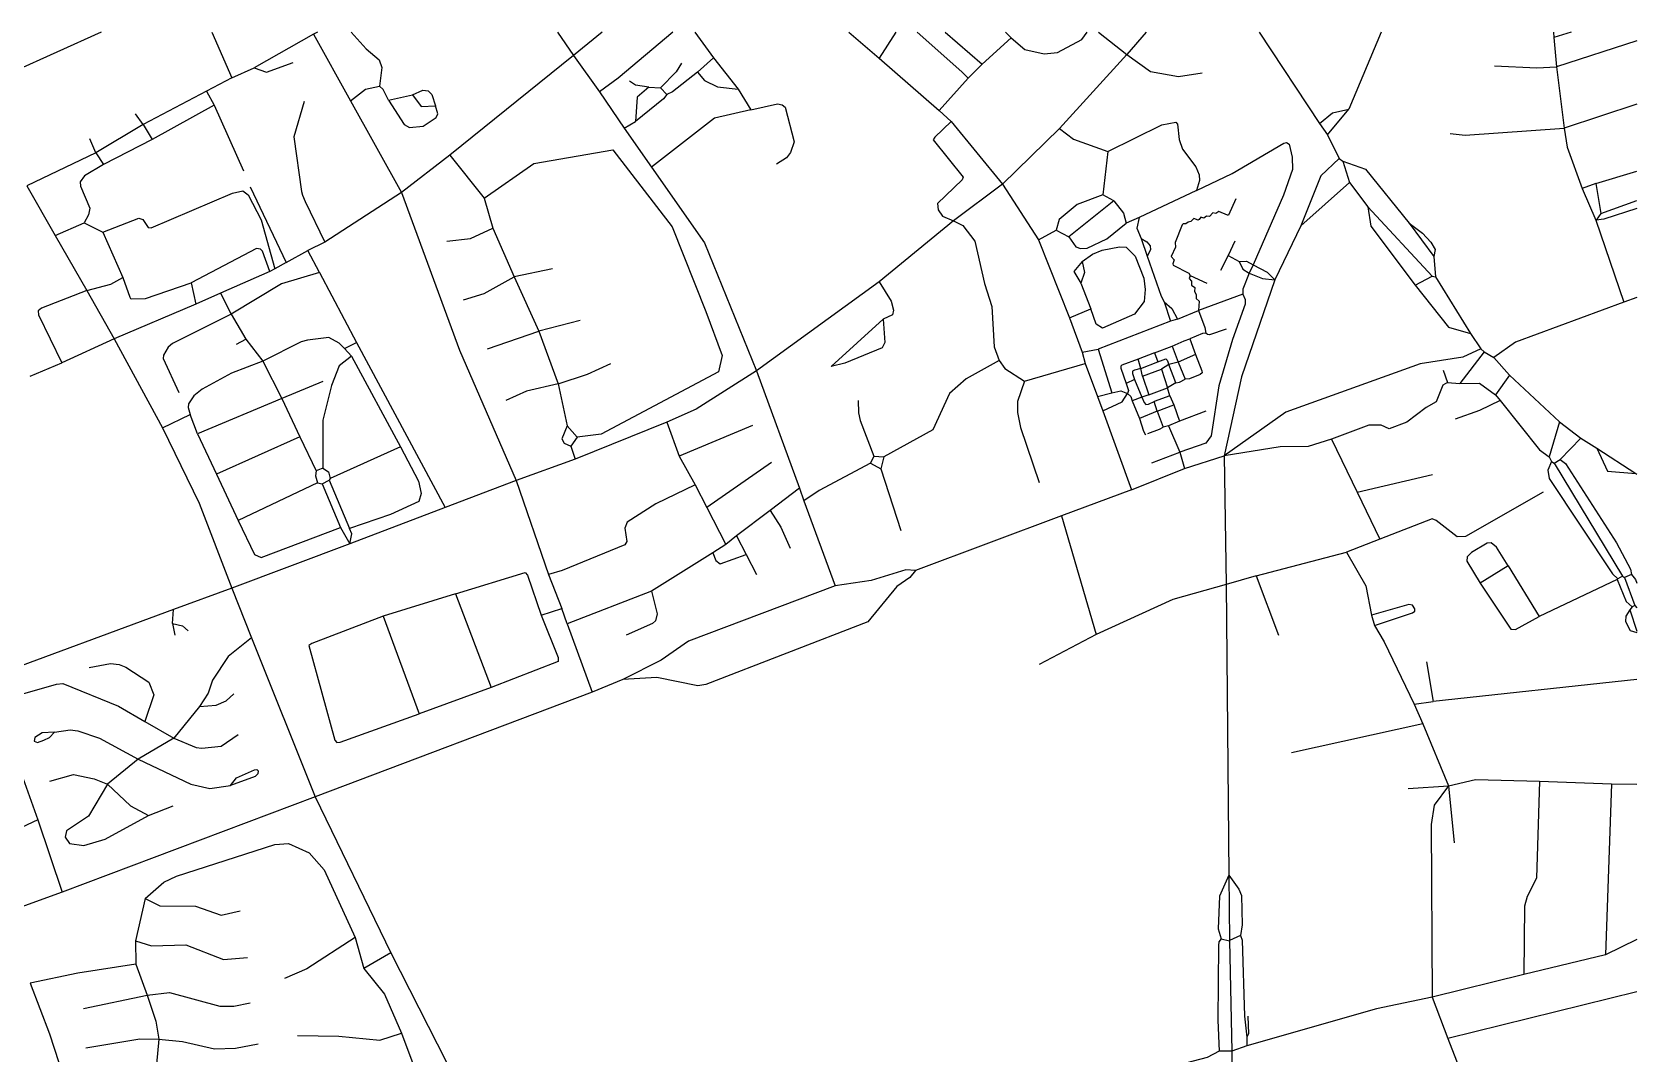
# Model space of a CAD drawing. Header units: inches. Extents: x 13529031 to 13536511, y 3660018 to 3664518.
# Drawn here: x 13533613 to 13536511, y 3662672 to 3664518 of the extents above; entities that cross this region are included whole.
import ezdxf

# ---------------------------------------------------------------- set-up
doc = ezdxf.new("R2010")
doc.units = ezdxf.units.IN
doc.header["$MEASUREMENT"] = 0

msp = doc.modelspace()

# ---------------------------------------------------------------- linework, layer by layer
for points in [[(13533737.7, 3664517.9), (13533496.8, 3664409.7)], [(13533937.5, 3664517.9), (13533973.3, 3664435.2)], [(13534121.1, 3664514), (13534013.5, 3664453.4)], [(13534127.9, 3664517.9), (13534121.1, 3664514)], [(13534121.1, 3664514), (13534187.6, 3664393.9)], [(13534189.1, 3664517.9), (13534215.9, 3664487.5), (13534239.7, 3664468.1), (13534244.4, 3664454.2), (13534240, 3664420.1)], [(13534561.7, 3664517.9), (13534590.3, 3664475.6)], [(13534642.4, 3664517.9), (13534590.3, 3664475.6)], [(13534770, 3664517.9), (13534671.3, 3664434.9), (13534637.3, 3664410)], [(13534809.6, 3664517.9), (13534842.9, 3664471.2)], [(13535087.4, 3664517.9), (13535142.3, 3664471)], [(13535172.5, 3664517.9), (13535142.3, 3664471)], [(13535210.7, 3664517.9), (13535291.5, 3664446.2), (13535303.1, 3664434.6)], [(13535261.8, 3664517.9), (13535328.2, 3664460.3)], [(13535380.9, 3664507.3), (13535328.2, 3664460.3)], [(13535370.5, 3664517.9), (13535380.9, 3664507.3)], [(13535380.9, 3664507.3), (13535405.2, 3664486.6), (13535440.2, 3664478.9), (13535464.2, 3664480.8), (13535508.5, 3664504.4), (13535518.1, 3664517.9)], [(13535538.4, 3664517.9), (13535589.5, 3664477.3)], [(13535624.5, 3664517.9), (13535589.5, 3664477.3)], [(13535828.8, 3664517.9), (13535937.7, 3664352.6)], [(13536048.6, 3664517.9), (13535990.2, 3664378.6)], [(13536360, 3664517.9), (13536360.7, 3664508.4)], [(13536392, 3664517.9), (13536360.7, 3664508.4)], [(13536360.7, 3664508.4), (13536365.7, 3664455.1)], [(13534590.3, 3664475.6), (13534367.1, 3664295.9)], [(13534590.3, 3664475.6), (13534637.3, 3664410)], [(13535589.5, 3664477.3), (13535467.9, 3664343.6)], [(13535589.5, 3664477.3), (13535632.3, 3664446.9), (13535682.7, 3664438), (13535725.7, 3664444.6)], [(13536510.6, 3664502.3), (13536365.7, 3664455.1)], [(13533973.3, 3664435.2), (13534013.5, 3664453.4)], [(13534013.5, 3664453.4), (13534036.1, 3664445.6), (13534083.9, 3664463)], [(13534785.2, 3664462.1), (13534775.7, 3664446.4), (13534747.7, 3664417.1)], [(13534814.4, 3664445.3), (13534842.9, 3664471.2)], [(13534842.9, 3664471.2), (13534887.6, 3664414.9)], [(13535142.3, 3664471), (13535250.7, 3664376.5)], [(13535328.2, 3664460.3), (13535303.1, 3664434.6)], [(13536253.7, 3664457.1), (13536330, 3664453.6), (13536365.7, 3664455.1)], [(13536365.7, 3664455.1), (13536379.5, 3664344.4)], [(13533973.3, 3664435.2), (13533927.6, 3664411.1)], [(13534187.6, 3664393.9), (13534214.8, 3664414.7), (13534240, 3664420.1)], [(13534256.5, 3664394.8), (13534246.9, 3664414.5), (13534240, 3664420.1)], [(13534726.2, 3664418.7), (13534702.2, 3664422.3), (13534691.7, 3664429.1)], [(13534726.2, 3664418.7), (13534705.6, 3664400.6), (13534702.6, 3664356.6)], [(13534726.2, 3664418.7), (13534747.7, 3664417.1)], [(13534747.7, 3664417.1), (13534758.7, 3664405.1)], [(13534814.4, 3664445.3), (13534769.1, 3664410.3), (13534758.7, 3664405.1)], [(13534814.4, 3664445.3), (13534826.9, 3664430.6), (13534850.7, 3664419.3), (13534887.6, 3664414.9)], [(13535303.1, 3664434.6), (13535250.7, 3664376.5)], [(13533927.6, 3664411.1), (13533813.2, 3664351.1)], [(13533927.6, 3664411.1), (13533941.7, 3664386.1)], [(13534104.2, 3664392.6), (13534085.3, 3664328.6), (13534099.3, 3664230.2), (13534100.8, 3664223.7), (13534105.9, 3664212.2), (13534141.1, 3664138.7)], [(13534187.6, 3664393.9), (13534280, 3664228)], [(13534256.5, 3664394.8), (13534299.6, 3664404.5)], [(13534256.5, 3664394.8), (13534284.3, 3664351.2), (13534294.2, 3664345.8), (13534319.1, 3664347.9), (13534342.2, 3664363.9), (13534345.4, 3664370.3), (13534341.1, 3664384.5)], [(13534299.6, 3664404.5), (13534318.2, 3664413.1), (13534328.2, 3664411.6), (13534334.7, 3664405.1), (13534341.1, 3664384.5)], [(13534299.6, 3664404.5), (13534315.3, 3664383.5), (13534341.1, 3664384.5)], [(13534637.3, 3664410), (13534682, 3664344.5)], [(13534758.7, 3664405.1), (13534753.1, 3664397.3), (13534702.6, 3664356.6)], [(13534887.6, 3664414.9), (13534910.4, 3664377.6)], [(13534910.4, 3664377.6), (13534958.5, 3664388.6), (13534967.3, 3664386.8), (13534972.3, 3664382.4), (13534989.1, 3664319.6), (13534982.2, 3664300.6), (13534975.3, 3664291), (13534957.2, 3664279.6)], [(13533813.2, 3664351.1), (13533799.7, 3664370.1)], [(13533941.7, 3664386.1), (13533829.4, 3664323.7)], [(13533941.7, 3664386.1), (13533994.7, 3664267.6)], [(13534910.4, 3664377.6), (13534845.2, 3664362.4), (13534731.5, 3664274.1)], [(13535250.7, 3664376.5), (13535272.1, 3664356.2)], [(13535937.7, 3664352.6), (13535961, 3664372.2), (13535990.2, 3664378.6)], [(13535951.7, 3664332.1), (13535990.2, 3664378.6)], [(13536510.6, 3664387.8), (13536379.5, 3664344.4)], [(13533813.2, 3664351.1), (13533727.5, 3664299.9)], [(13533813.2, 3664351.1), (13533829.4, 3664323.7)], [(13534682, 3664344.5), (13534702.6, 3664356.6)], [(13534682, 3664344.5), (13534731.5, 3664274.1)], [(13535272.1, 3664356.2), (13535242.7, 3664328.2), (13535240.1, 3664323.1), (13535293.9, 3664256.1), (13535292.1, 3664251.1), (13535247.9, 3664208.1), (13535249, 3664196.8), (13535256.7, 3664185.7), (13535276.5, 3664177)], [(13535272.1, 3664356.2), (13535365, 3664243.5)], [(13535467.9, 3664343.6), (13535365, 3664243.5)], [(13535467.9, 3664343.6), (13535493.3, 3664324.5), (13535555.3, 3664302.3)], [(13535555.3, 3664302.3), (13535652.7, 3664350.5), (13535677.9, 3664355.2), (13535681, 3664351.5), (13535684.2, 3664324), (13535689.9, 3664306.2), (13535714.4, 3664274.7), (13535720.2, 3664260.2), (13535721, 3664249.7), (13535715.2, 3664231.7)], [(13535937.7, 3664352.6), (13535951.7, 3664332.1)], [(13535951.7, 3664332.1), (13535973.2, 3664289.6)], [(13536173.7, 3664334.6), (13536200.8, 3664331.6), (13536379.5, 3664344.4)], [(13536379.5, 3664344.4), (13536384.8, 3664310.1), (13536412.1, 3664235.3)], [(13533727.5, 3664299.9), (13533716.7, 3664325.1)], [(13533829.4, 3664323.7), (13533741.5, 3664278.7)], [(13534428.8, 3664218.2), (13534518.5, 3664280.9), (13534661.5, 3664305.5), (13534768.8, 3664166.5), (13534829.5, 3664013.5), (13534859, 3663933.9), (13534852.3, 3663904.5), (13534640.2, 3663791.6), (13534596.7, 3663786.1)], [(13535555.3, 3664302.3), (13535546, 3664224)], [(13535715.2, 3664231.7), (13535779.6, 3664262.4), (13535873.1, 3664317.2), (13535878, 3664318.4), (13535882.8, 3664315.3), (13535888.4, 3664292.1), (13535888.6, 3664269.6), (13535872.7, 3664223.6), (13535817.7, 3664097.6)], [(13533727.5, 3664299.9), (13533603.1, 3664240)], [(13533741.5, 3664278.7), (13533707.6, 3664258.4), (13533699.6, 3664247.2), (13533700.2, 3664239.6), (13533716.7, 3664200.1), (13533714.4, 3664187.7), (13533707, 3664173.2)], [(13533727.5, 3664299.9), (13533741.5, 3664278.7)], [(13534367.1, 3664295.9), (13534280, 3664228)], [(13534367.1, 3664295.9), (13534428.8, 3664218.2)], [(13534731.5, 3664274.1), (13534827.2, 3664137.6), (13534920.7, 3663906.2)], [(13535973.2, 3664289.6), (13535940.2, 3664258.3), (13535903.9, 3664167.9)], [(13535973.2, 3664289.6), (13535979.7, 3664285.1)], [(13535979.7, 3664285.1), (13535991.7, 3664246.1)], [(13535979.7, 3664285.1), (13536020.8, 3664270.4), (13536099.6, 3664172.9)], [(13535365, 3664243.5), (13535276.5, 3664177)], [(13535365, 3664243.5), (13535430.2, 3664142.5)], [(13535991.7, 3664246.1), (13535903.9, 3664167.9)], [(13535991.7, 3664246.1), (13536024.7, 3664202.6)], [(13536436.8, 3664244.7), (13536412.1, 3664235.3)], [(13536436.8, 3664244.7), (13536510.6, 3664266.7)], [(13536436.8, 3664244.7), (13536445.7, 3664190.6)], [(13533603.1, 3664240), (13533654.2, 3664150.7)], [(13533740.6, 3664156.6), (13533805.5, 3664182), (13533812.5, 3664179.4), (13533822.1, 3664165.2), (13533827.8, 3664164.5), (13533974.7, 3664227), (13533993.5, 3664231.1), (13534002.9, 3664224), (13534026.5, 3664178.6), (13534051.2, 3664090.6)], [(13534006.7, 3664238.6), (13534071.7, 3664101.6)], [(13534280, 3664228), (13534141.1, 3664138.7)], [(13534280, 3664228), (13534384.4, 3663943.2), (13534487.1, 3663708.2)], [(13534428.8, 3664218.2), (13534444.5, 3664164)], [(13535546, 3664224), (13535500, 3664206.4), (13535467.6, 3664179.2), (13535462.2, 3664160.4)], [(13535566, 3664213.3), (13535546, 3664224)], [(13535715.2, 3664231.7), (13535611.6, 3664183)], [(13535786.2, 3664216.6), (13535773.4, 3664187.3), (13535771.2, 3664187.3), (13535756, 3664193.8), (13535750.2, 3664190.4), (13535744.8, 3664191.8), (13535739.1, 3664184.9), (13535733.3, 3664185.6), (13535728.6, 3664181.7), (13535723.5, 3664183.6), (13535720.2, 3664179.4), (13535718.2, 3664178.3), (13535710.5, 3664181.5), (13535705.4, 3664175.7), (13535700.3, 3664174.8), (13535696.1, 3664171.8), (13535691.2, 3664171.5), (13535689.5, 3664170.1), (13535676.6, 3664138.2), (13535677.7, 3664129.3), (13535669.7, 3664112.7), (13535674.8, 3664106.6), (13535672.5, 3664099.3), (13535673.2, 3664096.8), (13535701.6, 3664082.6), (13535704.2, 3664078.1)], [(13536412.1, 3664235.3), (13536436.7, 3664178.1)], [(13535566, 3664213.3), (13535484.6, 3664148.2)], [(13535566, 3664213.3), (13535583.7, 3664190.9), (13535588.1, 3664172.8)], [(13536024.7, 3664202.6), (13536030.2, 3664167.5), (13536110.2, 3664061.1)], [(13536024.7, 3664202.6), (13536140.7, 3664077.1)], [(13536510.6, 3664199.1), (13536450.7, 3664180.1), (13536437.2, 3664178.1)], [(13536445.7, 3664190.6), (13536437.2, 3664178.1)], [(13536445.7, 3664190.6), (13536510.6, 3664213.6)], [(13533654.2, 3664150.7), (13533707, 3664173.2)], [(13533707, 3664173.2), (13533740.6, 3664156.6)], [(13533740.6, 3664156.6), (13533776.8, 3664074.7)], [(13534361.7, 3664140.6), (13534404.5, 3664145), (13534444.5, 3664164)], [(13534444.5, 3664164), (13534483.2, 3664076)], [(13535276.5, 3664177), (13535142.2, 3664066.8)], [(13535276.5, 3664177), (13535293.3, 3664168.5), (13535314.8, 3664140.5), (13535332.8, 3664063.8), (13535346.1, 3664022.6), (13535350, 3663949.3), (13535358.8, 3663924.8)], [(13535430.2, 3664142.5), (13535462.2, 3664160.4)], [(13535462.2, 3664160.4), (13535484.6, 3664148.2)], [(13535484.6, 3664148.2), (13535497.2, 3664130.1), (13535506.1, 3664126.8), (13535518.2, 3664127.8), (13535553.5, 3664144.5), (13535588.1, 3664172.8)], [(13535611.6, 3664183), (13535588.1, 3664172.8)], [(13535611.6, 3664183), (13535607.6, 3664164.1), (13535615.7, 3664145)], [(13535903.9, 3664167.9), (13535857.1, 3664070.4)], [(13536099.6, 3664172.9), (13536123.8, 3664154.9), (13536138.8, 3664138.5), (13536146.1, 3664125.5), (13536144.2, 3664112.6)], [(13536099.6, 3664172.9), (13536144.2, 3664112.6)], [(13536436.7, 3664178.1), (13536487, 3664029.9)], [(13536436.7, 3664178.1), (13536437.2, 3664178.1)], [(13533654.2, 3664150.7), (13533711.3, 3664051.4)], [(13534141.1, 3664138.7), (13534110.6, 3664123.2)], [(13535430.2, 3664142.5), (13535486.1, 3664001.8)], [(13535509, 3664103.9), (13535527.7, 3664117.1), (13535544.8, 3664123.8), (13535576.3, 3664130), (13535588.1, 3664129.3), (13535604.4, 3664113.5), (13535620.5, 3664073.6), (13535622.7, 3664053), (13535620.8, 3664031.1), (13535603.5, 3664008.3), (13535545.6, 3663983.4), (13535534, 3663990.3), (13535524.8, 3664018.3)], [(13535615.7, 3664145), (13535625.7, 3664139.1), (13535632, 3664131.9), (13535632.1, 3664124.9), (13535626.4, 3664113.2)], [(13535615.7, 3664145), (13535626.4, 3664113.2)], [(13535784.7, 3664140.1), (13535772.6, 3664114.5)], [(13534041.7, 3664085.6), (13534029, 3664122.5), (13534025.2, 3664125.8), (13534017.9, 3664126.9), (13533900, 3664065.3)], [(13534071.7, 3664101.6), (13534051.2, 3664090.6)], [(13534071.7, 3664101.6), (13534110.6, 3664123.2)], [(13534131.9, 3664083.5), (13534110.6, 3664123.2)], [(13535509, 3664103.9), (13535493.6, 3664085.7), (13535506.4, 3664064.3)], [(13535509, 3664103.9), (13535513.4, 3664083.8), (13535506.4, 3664064.3)], [(13535626.4, 3664113.2), (13535651.3, 3664041.2), (13535657.2, 3664030.6)], [(13535772.6, 3664114.5), (13535758.7, 3664087.1)], [(13535772.6, 3664114.5), (13535792.3, 3664103.8)], [(13535792.3, 3664103.8), (13535805.9, 3664104), (13535817.7, 3664097.6)], [(13535792.3, 3664103.8), (13535799.2, 3664089.6), (13535810.7, 3664082.6)], [(13536144.2, 3664112.6), (13536147.2, 3664076.1)], [(13533711.3, 3664051.4), (13533754.6, 3664062.8), (13533776.8, 3664074.7)], [(13533776.8, 3664074.7), (13533788.9, 3664039.3), (13533790.6, 3664036.8), (13533792.8, 3664036.1), (13533817.7, 3664036.7), (13533900, 3664065.3)], [(13534041.7, 3664085.6), (13533952.7, 3664046.3)], [(13534131.9, 3664083.5), (13534063.2, 3664063.1), (13533971.9, 3664008.6)], [(13534051.2, 3664090.6), (13534041.7, 3664085.6)], [(13534131.9, 3664083.5), (13534198.7, 3663957.1)], [(13534391.7, 3664034.6), (13534429.1, 3664045.9), (13534483.2, 3664076)], [(13534552.7, 3664090.6), (13534483.2, 3664076)], [(13534483.2, 3664076), (13534527.5, 3663977.8)], [(13535704.2, 3664078.1), (13535702.2, 3664072.8), (13535706.6, 3664068.3), (13535706.4, 3664061), (13535712.6, 3664056.4), (13535711.7, 3664049.3), (13535714.8, 3664043.8), (13535714.9, 3664036.8), (13535720, 3664031.8), (13535719, 3664015.3)], [(13535704.2, 3664078.1), (13535734.2, 3664064.6)], [(13535857.1, 3664070.4), (13535796.8, 3663895.6), (13535765.3, 3663752.4)], [(13535810.7, 3664082.6), (13535798.9, 3664053.8), (13535799.2, 3664044.7)], [(13535817.7, 3664097.6), (13535810.7, 3664082.6)], [(13535810.7, 3664082.6), (13535834.4, 3664073.1), (13535857.1, 3664070.4)], [(13535817.7, 3664097.6), (13535842.9, 3664084.6), (13535857.1, 3664070.4)], [(13536110.2, 3664061.1), (13536140.7, 3664077.1)], [(13536140.7, 3664077.1), (13536147.2, 3664076.1)], [(13536147.2, 3664076.1), (13536210.2, 3663973.6)], [(13533711.3, 3664051.4), (13533629.7, 3664019.4), (13533623.6, 3664014.4), (13533624.3, 3664007.1), (13533666.1, 3663920.7)], [(13533711.3, 3664051.4), (13533761, 3663963.9)], [(13533900, 3664065.3), (13533908.6, 3664026.6)], [(13533952.7, 3664046.3), (13533908.6, 3664026.6)], [(13533952.7, 3664046.3), (13533971.9, 3664008.6)], [(13535142.2, 3664066.8), (13534920.7, 3663906.2)], [(13535142.2, 3664066.8), (13535164, 3664032), (13535168.5, 3664016), (13535166.4, 3664007.4), (13535149.7, 3663999.3)], [(13535506.4, 3664064.3), (13535524.8, 3664018.3)], [(13535799.2, 3664044.7), (13535803.4, 3664035.1), (13535803.3, 3664026.3), (13535780.3, 3663962.5), (13535755.6, 3663879.2), (13535741.9, 3663788.7), (13535732.1, 3663775.7), (13535685.2, 3663759.1)], [(13535799.2, 3664044.7), (13535719, 3664015.3)], [(13536110.2, 3664061.1), (13536170.6, 3663985.1), (13536210.2, 3663973.6)], [(13533908.6, 3664026.6), (13533761, 3663963.9)], [(13535486.1, 3664001.8), (13535524.8, 3664018.3)], [(13535657.2, 3664030.6), (13535670.9, 3664018.5), (13535680.9, 3663999.5)], [(13535657.2, 3664030.6), (13535668.6, 3663996)], [(13535680.9, 3663999.5), (13535719, 3664015.3)], [(13535719, 3664015.3), (13535730.5, 3663984.6), (13535732.4, 3663974.1)], [(13536487, 3664029.9), (13536291.2, 3663958), (13536252.2, 3663930.1)], [(13536510.6, 3664038.4), (13536487, 3664029.9)], [(13533971.9, 3664008.6), (13533866.2, 3663955.7), (13533858.3, 3663948.6), (13533850.2, 3663934.7), (13533849.5, 3663928.7), (13533877.7, 3663867.1)], [(13533971.9, 3664008.6), (13533998.8, 3663963.5)], [(13534602.7, 3663997.1), (13534527.5, 3663977.8)], [(13535149.7, 3663999.3), (13535152.5, 3663957.4), (13535147.8, 3663947.6), (13535080.1, 3663919.8), (13535055.6, 3663913.8)], [(13535149.7, 3663999.3), (13535055.6, 3663913.8)], [(13535486.1, 3664001.8), (13535508.7, 3663940.1)], [(13535668.6, 3663996), (13535537.7, 3663945)], [(13535680.9, 3663999.5), (13535668.6, 3663996)], [(13533761, 3663963.9), (13533666.1, 3663920.7)], [(13533761, 3663963.9), (13533848, 3663802.9)], [(13533981.7, 3663954.1), (13533998.8, 3663963.5)], [(13533998.8, 3663963.5), (13534029.3, 3663923.6)], [(13534176.7, 3663946.5), (13534167.2, 3663956), (13534148.5, 3663966.6), (13534110, 3663961.6), (13534098.7, 3663958.6), (13534029.3, 3663923.6)], [(13534176.7, 3663946.5), (13534198.7, 3663957.1)], [(13534198.7, 3663957.1), (13534358.4, 3663659.2)], [(13534435.2, 3663945.6), (13534527.5, 3663977.8)], [(13534527.5, 3663977.8), (13534562.8, 3663882.7)], [(13535671.6, 3663950.6), (13535693, 3663960.5), (13535703.3, 3663963.8)], [(13535732.4, 3663974.1), (13535726.4, 3663973.7), (13535703.3, 3663963.8)], [(13535703.3, 3663963.8), (13535713.4, 3663935.6)], [(13535769.2, 3663981.6), (13535738.6, 3663971.4), (13535735.3, 3663971.6), (13535732.4, 3663974.1)], [(13536210.2, 3663973.6), (13536228.7, 3663946.1)], [(13534189.4, 3663932.5), (13534167.4, 3663914.9), (13534153.4, 3663879.5), (13534137.9, 3663817), (13534137.7, 3663730.6)], [(13534176.7, 3663946.5), (13534189.4, 3663932.5)], [(13534189.4, 3663932.5), (13534277.8, 3663769)], [(13535358.8, 3663924.8), (13535299.3, 3663891.9), (13535269.6, 3663865.3), (13535239.5, 3663799.4), (13535150.8, 3663750.6)], [(13535358.8, 3663924.8), (13535369.4, 3663910.5), (13535404.5, 3663887.7)], [(13535508.7, 3663940.1), (13535537.7, 3663945)], [(13535508.7, 3663940.1), (13535514.2, 3663919.6)], [(13535537.7, 3663945), (13535562.5, 3663866.6)], [(13535610.3, 3663927.2), (13535580.7, 3663916.1), (13535578.6, 3663914.4), (13535578.9, 3663910.7), (13535588.5, 3663883.3)], [(13535639.8, 3663938.7), (13535610.3, 3663927.2)], [(13535614.7, 3663910.2), (13535610.3, 3663927.2)], [(13535639.8, 3663938.7), (13535671.6, 3663950.6)], [(13535639.8, 3663938.7), (13535645.3, 3663922.4)], [(13535645.3, 3663922.4), (13535660, 3663927.6), (13535662.5, 3663925.5), (13535665.3, 3663917.8)], [(13535671.6, 3663950.6), (13535682.3, 3663921.7)], [(13535713.4, 3663935.6), (13535682.3, 3663921.7)], [(13535713.4, 3663935.6), (13535725.1, 3663906.1), (13535725.7, 3663902.3), (13535722.1, 3663899.7), (13535702.5, 3663891.9), (13535695.1, 3663890.8)], [(13536228.7, 3663946.1), (13536196.2, 3663930.8), (13536119, 3663918.6), (13535876.6, 3663831.3), (13535765.3, 3663752.4)], [(13536234.7, 3663940.6), (13536190.7, 3663883.1)], [(13536228.7, 3663946.1), (13536234.7, 3663940.6)], [(13536234.7, 3663940.6), (13536252.2, 3663930.1)], [(13536252.2, 3663930.1), (13536280.7, 3663898.1)], [(13533608.9, 3663896.5), (13533666.1, 3663920.7)], [(13534029.3, 3663923.6), (13533972.6, 3663902.2), (13533919.6, 3663872.8), (13533905, 3663861.1), (13533895.4, 3663846.6), (13533894.6, 3663840.1), (13533898.3, 3663827.3)], [(13534029.3, 3663923.6), (13534063.9, 3663856.2)], [(13534562.8, 3663882.7), (13534615.7, 3663900.1), (13534657.7, 3663919.6)], [(13534920.7, 3663906.2), (13534811.7, 3663837.1), (13534758.9, 3663813.2)], [(13534920.7, 3663906.2), (13534998.7, 3663694.5)], [(13535404.5, 3663887.7), (13535514.2, 3663919.6)], [(13535514.2, 3663919.6), (13535536.7, 3663860)], [(13535614.7, 3663910.2), (13535603.2, 3663907.6), (13535599.9, 3663905.3), (13535599.7, 3663901.1), (13535603.4, 3663890.6)], [(13535614.7, 3663910.2), (13535645.3, 3663922.4)], [(13535617.7, 3663896.8), (13535614.7, 3663910.2)], [(13535617.7, 3663896.8), (13535652.4, 3663909.4)], [(13535617.7, 3663896.8), (13535629.3, 3663863.1)], [(13535665.3, 3663917.8), (13535652.4, 3663909.4)], [(13535652.4, 3663909.4), (13535663.3, 3663875.5)], [(13535682.3, 3663921.7), (13535665.3, 3663917.8)], [(13535677.8, 3663884.5), (13535665.3, 3663917.8)], [(13535682.3, 3663921.7), (13535695.1, 3663890.8)], [(13536160.7, 3663907.6), (13536168.7, 3663885.1)], [(13536280.7, 3663898.1), (13536255.2, 3663863.1)], [(13536280.7, 3663898.1), (13536370.7, 3663814.1)], [(13534137.7, 3663887.1), (13534063.9, 3663856.2)], [(13534562.8, 3663882.7), (13534505.3, 3663869.4), (13534468.2, 3663852.6)], [(13534562.8, 3663882.7), (13534579.1, 3663806.9)], [(13535404.5, 3663887.7), (13535392.2, 3663850.6), (13535392.1, 3663830.9), (13535397.8, 3663803.7), (13535431.2, 3663704.6)], [(13535536.7, 3663860), (13535562.5, 3663866.6)], [(13535562.5, 3663866.6), (13535578.5, 3663869.9), (13535591, 3663865.1)], [(13535603.4, 3663890.6), (13535588.5, 3663883.3)], [(13535588.5, 3663883.3), (13535592.6, 3663870.5), (13535591, 3663865.1)], [(13535603.4, 3663890.6), (13535616.8, 3663858.4)], [(13535629.3, 3663863.1), (13535663.3, 3663875.5)], [(13535677.8, 3663884.5), (13535663.3, 3663875.5)], [(13535667.5, 3663861.1), (13535663.3, 3663875.5)], [(13535677.8, 3663884.5), (13535684.4, 3663885.7), (13535695.1, 3663890.8)], [(13536168.7, 3663885.1), (13536160, 3663880.2), (13536148.3, 3663850.1), (13536129.9, 3663840.1), (13536095.5, 3663813.5), (13536063.1, 3663801.3), (13536049.1, 3663808), (13536026.3, 3663807.9), (13535959.1, 3663782.8)], [(13536168.7, 3663885.1), (13536190.7, 3663883.1)], [(13536190.7, 3663883.1), (13536226.4, 3663884.1), (13536255.2, 3663863.1)], [(13534063.9, 3663856.2), (13533911.1, 3663792.4)], [(13534063.9, 3663856.2), (13534096.4, 3663787)], [(13535104.7, 3663852.6), (13535104.8, 3663830.1), (13535107.9, 3663816.2), (13535132.5, 3663752.1)], [(13535536.7, 3663860), (13535546.2, 3663834.1)], [(13535546.2, 3663834.1), (13535581, 3663850.2), (13535591, 3663865.1)], [(13535591, 3663865.1), (13535596.8, 3663859.5), (13535599.3, 3663852.2)], [(13535616.8, 3663858.4), (13535599.3, 3663852.2)], [(13535599.3, 3663852.2), (13535612.3, 3663820.1)], [(13535629.3, 3663863.1), (13535616.8, 3663858.4)], [(13535616.8, 3663858.4), (13535620.8, 3663849.2), (13535623.9, 3663845.6), (13535628.7, 3663846.1), (13535638.9, 3663850.8)], [(13535667.5, 3663861.1), (13535638.9, 3663850.8)], [(13535644.5, 3663833), (13535638.9, 3663850.8)], [(13535644.5, 3663833), (13535674.2, 3663845)], [(13535667.5, 3663861.1), (13535674.2, 3663845)], [(13535674.2, 3663845), (13535684.5, 3663815.3)], [(13536263.7, 3663852.6), (13536226.6, 3663834.8), (13536182.7, 3663819.1)], [(13536255.2, 3663863.1), (13536263.7, 3663852.6)], [(13536263.7, 3663852.6), (13536335, 3663763.7), (13536352.2, 3663750.6)], [(13533848, 3663802.9), (13533898.3, 3663827.3)], [(13533911.1, 3663792.4), (13533898.3, 3663827.3)], [(13534758.9, 3663813.2), (13534593.2, 3663746.5)], [(13534758.9, 3663813.2), (13534781, 3663752.3)], [(13535546.2, 3663834.1), (13535598.1, 3663691.1)], [(13535644.5, 3663833), (13535612.3, 3663820.1)], [(13535612.3, 3663820.1), (13535619.9, 3663796.9), (13535623.2, 3663790.6)], [(13535644.5, 3663833), (13535655.4, 3663804.2)], [(13535684.5, 3663815.3), (13535664.9, 3663806.7)], [(13535732.2, 3663833.6), (13535684.5, 3663815.3)], [(13536370.7, 3663814.1), (13536352.2, 3663750.6)], [(13536370.7, 3663814.1), (13536409.7, 3663784.6)], [(13533848, 3663802.9), (13533914.1, 3663667.1), (13533973.2, 3663513.9)], [(13533911.1, 3663792.4), (13533945.5, 3663719.3)], [(13534096.4, 3663787), (13533945.5, 3663719.3)], [(13534096.4, 3663787), (13534125.7, 3663725.6)], [(13534579.1, 3663806.9), (13534569.5, 3663783.2), (13534573.4, 3663775.8), (13534585.7, 3663770.1)], [(13534579.1, 3663806.9), (13534596.7, 3663786.1)], [(13534596.7, 3663786.1), (13534585.7, 3663770.1)], [(13534913.7, 3663807.6), (13534781, 3663752.3)], [(13535627.7, 3663793.1), (13535648.6, 3663800.8), (13535655.4, 3663804.2)], [(13535664.9, 3663806.7), (13535655.4, 3663804.2)], [(13535664.9, 3663806.7), (13535685.2, 3663759.1)], [(13535959.1, 3663782.8), (13535917, 3663769.3), (13535866.4, 3663769), (13535765.3, 3663752.4)], [(13535959.1, 3663782.8), (13536005.7, 3663687.2)], [(13536409.7, 3663784.6), (13536372.2, 3663746.1)], [(13536409.7, 3663784.6), (13536438.2, 3663766.6)], [(13534277.8, 3663769), (13534151.2, 3663711.6)], [(13534277.8, 3663769), (13534310.6, 3663706.6), (13534315.2, 3663684.6), (13534311.1, 3663670), (13534259.6, 3663646.8), (13534185.9, 3663621.4)], [(13534585.7, 3663770.1), (13534593.2, 3663746.5)], [(13534781, 3663752.3), (13534809.9, 3663700.1)], [(13535132.5, 3663752.1), (13535126.4, 3663739.5)], [(13535132.5, 3663752.1), (13535150.8, 3663750.6)], [(13535150.8, 3663750.6), (13535145.6, 3663729)], [(13535634.7, 3663740.1), (13535685.2, 3663759.1)], [(13535685.2, 3663759.1), (13535693.7, 3663729.6)], [(13535693.7, 3663729.6), (13535765.3, 3663752.4)], [(13535765.3, 3663752.4), (13535769.2, 3663520.1)], [(13536352.2, 3663750.6), (13536356.2, 3663742.1)], [(13536438.2, 3663766.6), (13536457.4, 3663724.7), (13536508.7, 3663720.6)], [(13536438.2, 3663766.6), (13536508.7, 3663720.6)], [(13534125.7, 3663725.6), (13534124.2, 3663716.3), (13534128.2, 3663704.1)], [(13534137.7, 3663730.6), (13534125.7, 3663725.6)], [(13534137.7, 3663730.6), (13534148, 3663724), (13534151.2, 3663711.6)], [(13534593.2, 3663746.5), (13534487.1, 3663708.2)], [(13534947.7, 3663740.6), (13534831.4, 3663659.2)], [(13535126.4, 3663739.5), (13535033.8, 3663689.8), (13535006.1, 3663671.4)], [(13535126.4, 3663739.5), (13535145.6, 3663729)], [(13535145.6, 3663729), (13535181.2, 3663617.6)], [(13535598.1, 3663691.1), (13535693.7, 3663729.6)], [(13536356.2, 3663742.1), (13536349.9, 3663726.5), (13536352.1, 3663711.5), (13536466.4, 3663539.8), (13536476.2, 3663530.6)], [(13536356.2, 3663742.1), (13536361.2, 3663739.6)], [(13536361.2, 3663739.6), (13536372.2, 3663746.1)], [(13536361.2, 3663739.6), (13536484.7, 3663535.1)], [(13536372.2, 3663746.1), (13536381.8, 3663738.7), (13536473.6, 3663595.6), (13536499, 3663548.1), (13536501.2, 3663538.6)], [(13533945.5, 3663719.3), (13533985, 3663635.9)], [(13534128.2, 3663704.1), (13533985, 3663635.9)], [(13534128.2, 3663704.1), (13534136.2, 3663702.1)], [(13534136.2, 3663702.1), (13534149.2, 3663708.6)], [(13534136.2, 3663702.1), (13534169.5, 3663622.9)], [(13534151.2, 3663711.6), (13534149.2, 3663708.6)], [(13534149.2, 3663708.6), (13534185.9, 3663621.4)], [(13534487.1, 3663708.2), (13534358.4, 3663659.2)], [(13534487.1, 3663708.2), (13534545.5, 3663538.4)], [(13534809.9, 3663700.1), (13534739.3, 3663665.8), (13534687.2, 3663632.6), (13534682.8, 3663622), (13534686.4, 3663597.9), (13534683, 3663592.1), (13534569.6, 3663545.4), (13534545.5, 3663538.4)], [(13534809.9, 3663700.1), (13534831.4, 3663659.2)], [(13534998.7, 3663694.5), (13534945.7, 3663654)], [(13534998.7, 3663694.5), (13535006.1, 3663671.4)], [(13536005.7, 3663687.2), (13536141.7, 3663719.1)], [(13536508.7, 3663720.6), (13536510.7, 3663719.7)], [(13535006.1, 3663671.4), (13535062.9, 3663518.1)], [(13535598.1, 3663691.1), (13535471.6, 3663644.3)], [(13536005.7, 3663687.2), (13536046.3, 3663602)], [(13536341.7, 3663687.1), (13536200.9, 3663607.2), (13536186.3, 3663606.5), (13536148.2, 3663635.7), (13536141, 3663638.7), (13536046.3, 3663602)], [(13533985, 3663635.9), (13534014.2, 3663574.2), (13534026.6, 3663569), (13534169.5, 3663622.9)], [(13534358.4, 3663659.2), (13534186.4, 3663593.8)], [(13534831.4, 3663659.2), (13534865.7, 3663592.5)], [(13534945.7, 3663654), (13534885, 3663608.3)], [(13534945.7, 3663654), (13534964.9, 3663624), (13534981.7, 3663585.6)], [(13535471.6, 3663644.3), (13535208.2, 3663545.6)], [(13535471.6, 3663644.3), (13535534.5, 3663430.1)], [(13534169.5, 3663622.9), (13534186.4, 3663593.8)], [(13534186.4, 3663593.8), (13534189.8, 3663611.8), (13534185.9, 3663621.4)], [(13534885, 3663608.3), (13534865.7, 3663592.5)], [(13534885, 3663608.3), (13534902, 3663574.3)], [(13534186.4, 3663593.8), (13533973.2, 3663513.9)], [(13534841.7, 3663577.4), (13534731.1, 3663508.5)], [(13534865.7, 3663592.5), (13534841.7, 3663577.4)], [(13534841.7, 3663577.4), (13534847.6, 3663563.5), (13534855, 3663557.5), (13534902, 3663574.3)], [(13535823, 3663535.7), (13535986.1, 3663578.5)], [(13536046.3, 3663602), (13535986.1, 3663578.5)], [(13535986.1, 3663578.5), (13536021.1, 3663518.1), (13536031.6, 3663464.7)], [(13536278.3, 3663554.1), (13536257.3, 3663587.7), (13536247.7, 3663595.6), (13536240.1, 3663595.1), (13536211.7, 3663577.9), (13536204.4, 3663570.3), (13536203.3, 3663562.2), (13536227.9, 3663522.4)], [(13534902, 3663574.3), (13534920.7, 3663538.6)], [(13536278.3, 3663554.1), (13536227.9, 3663522.4)], [(13536278.3, 3663554.1), (13536334, 3663462.3)], [(13534377.5, 3663503.3), (13534503.2, 3663542), (13534507.4, 3663537.1), (13534532.1, 3663464.6)], [(13534545.5, 3663538.4), (13534569.1, 3663476.9)], [(13535208.2, 3663545.6), (13535197.7, 3663533.1), (13535174.2, 3663516.5), (13535121.6, 3663452.7), (13534829.6, 3663339.7), (13534815, 3663337.4), (13534741, 3663352.1), (13534679.2, 3663348.9)], [(13535208.2, 3663545.6), (13535190.3, 3663546.9), (13535127.7, 3663527.5), (13535062.9, 3663518.1)], [(13535769.2, 3663520.1), (13535672.7, 3663493), (13535534.5, 3663430.1)], [(13535823, 3663535.7), (13535769.2, 3663520.1)], [(13535769.2, 3663520.1), (13535773.5, 3662995)], [(13535823, 3663535.7), (13535863.2, 3663428.6)], [(13536227.9, 3663522.4), (13536282.8, 3663439.4), (13536291.7, 3663439.2), (13536334, 3663462.3)], [(13536475.2, 3663529.1), (13536334, 3663462.3)], [(13536476.2, 3663530.6), (13536475.2, 3663529.1)], [(13536475.2, 3663529.1), (13536491.4, 3663489.7), (13536502.2, 3663480.1)], [(13536484.7, 3663535.1), (13536476.2, 3663530.6)], [(13536484.7, 3663535.1), (13536488.2, 3663533.1)], [(13536501.2, 3663538.6), (13536488.2, 3663533.1)], [(13536488.2, 3663533.1), (13536507.2, 3663482.6)], [(13536501.2, 3663538.6), (13536508.1, 3663529.1), (13536510.7, 3663522.8)], [(13533973.2, 3663513.9), (13533868.3, 3663475.2)], [(13533973.2, 3663513.9), (13534009.1, 3663424)], [(13534377.5, 3663503.3), (13534246.5, 3663463.3)], [(13534377.5, 3663503.3), (13534441.6, 3663334.2)], [(13534731.1, 3663508.5), (13534578.9, 3663449.1)], [(13535062.9, 3663518.1), (13534798.2, 3663418), (13534748.5, 3663383.8), (13534679.2, 3663348.9)], [(13534731.1, 3663508.5), (13534741.5, 3663467.2), (13534738.5, 3663454.6), (13534733.1, 3663449.7), (13534685.7, 3663428.6)], [(13533868.3, 3663475.2), (13533532, 3663351)], [(13533866, 3663450), (13533868.3, 3663475.2)], [(13534246.5, 3663463.3), (13534117.7, 3663413.7), (13534112.6, 3663409.9), (13534159.5, 3663239.2), (13534162.9, 3663235.1), (13534168.7, 3663235.2), (13534311.8, 3663286.9)], [(13534246.5, 3663463.3), (13534311.8, 3663286.9)], [(13534532.1, 3663464.6), (13534562.7, 3663388.2), (13534562.6, 3663381.4), (13534441.6, 3663334.2)], [(13534532.1, 3663464.6), (13534569.1, 3663476.9)], [(13534578.9, 3663449.1), (13534569.1, 3663476.9)], [(13536036.6, 3663446.2), (13536105.7, 3663468.9), (13536109.4, 3663471.8), (13536109.9, 3663476.4), (13536105.2, 3663483.1), (13536098.9, 3663484.1), (13536031.6, 3663464.7)], [(13536031.6, 3663464.7), (13536036.6, 3663446.2)], [(13536497.7, 3663474.6), (13536490.8, 3663462.8), (13536490.1, 3663453.5), (13536498.6, 3663436.9), (13536510.7, 3663433.4)], [(13536502.2, 3663480.1), (13536497.7, 3663474.6)], [(13536497.7, 3663474.6), (13536510.7, 3663436.1)], [(13536507.2, 3663482.6), (13536502.2, 3663480.1)], [(13536507.2, 3663482.6), (13536510.7, 3663478.4)], [(13533866, 3663450), (13533884.5, 3663445.8), (13533894.7, 3663436.6)], [(13533866, 3663450), (13533870.7, 3663428.6)], [(13534578.9, 3663449.1), (13534624, 3663325.9)], [(13536036.6, 3663446.2), (13536054, 3663416.5), (13536108.3, 3663304.2)], [(13534009.1, 3663424), (13533966.6, 3663390.4), (13533938.5, 3663347.5), (13533930.9, 3663324.2), (13533914.7, 3663300.2)], [(13534009.1, 3663424), (13534124, 3663136.7)], [(13535534.5, 3663430.1), (13535431.2, 3663375.6)], [(13533715.7, 3663370.6), (13533754.2, 3663377.4), (13533769.7, 3663375.7), (13533781.7, 3663371.2), (13533823.4, 3663343.8), (13533832.8, 3663321.2), (13533816.5, 3663272.9)], [(13536130.7, 3663380.6), (13536142.8, 3663308.9)], [(13534679.2, 3663348.9), (13534624, 3663325.9)], [(13536510.7, 3663348.6), (13536142.8, 3663308.9)], [(13533595.7, 3663322.6), (13533656.5, 3663340), (13533668.3, 3663341.2), (13533768.5, 3663300.8), (13533816.5, 3663272.9)], [(13533914.7, 3663300.2), (13533945.3, 3663302.4), (13533963.1, 3663310), (13533976.7, 3663322.6)], [(13534624, 3663325.9), (13534124, 3663136.7)], [(13534441.6, 3663334.2), (13534311.8, 3663286.9)], [(13533914.7, 3663300.2), (13533868.9, 3663242.5)], [(13536108.3, 3663304.2), (13536142.8, 3663308.9)], [(13536108.3, 3663304.2), (13536124.2, 3663268.4)], [(13533816.5, 3663272.9), (13533868.9, 3663242.5)], [(13536124.2, 3663268.4), (13535886.7, 3663216.1)], [(13536124.2, 3663268.4), (13536170.7, 3663156.8)], [(13533653.2, 3663253.3), (13533630.7, 3663252.4), (13533617.9, 3663244), (13533616.7, 3663237.1), (13533622.2, 3663234.7), (13533634.1, 3663239.2), (13533644.3, 3663244.2), (13533653.2, 3663253.3)], [(13533653.2, 3663253.3), (13533681.2, 3663257.5), (13533695.1, 3663256), (13533734.5, 3663242.8), (13533804.5, 3663204.9)], [(13533868.9, 3663242.5), (13533804.5, 3663204.9)], [(13533868.9, 3663242.5), (13533909.2, 3663225.7), (13533919.1, 3663224.7), (13533954, 3663228.1), (13533984.7, 3663249.6)], [(13533804.5, 3663204.9), (13533748.7, 3663159.5)], [(13533804.5, 3663204.9), (13533899.3, 3663159.8), (13533933.8, 3663151.7), (13533971.1, 3663157.3)], [(13533596.2, 3663171.1), (13533622.9, 3663095.4)], [(13533644.7, 3663165.1), (13533687.3, 3663177), (13533724.5, 3663169.3), (13533748.7, 3663159.5)], [(13533971.1, 3663157.3), (13533981.7, 3663171.1), (13534014.1, 3663185.7), (13534018.4, 3663186.1), (13534021.1, 3663183.6), (13534020.5, 3663178), (13534015.6, 3663173.3), (13533971.1, 3663157.3)], [(13533748.7, 3663159.5), (13533714.8, 3663101.8), (13533674.7, 3663075.4), (13533672.4, 3663063.8), (13533680.4, 3663052.5), (13533706.2, 3663048.9), (13533744.6, 3663060.3), (13533823.1, 3663102.9)], [(13533748.7, 3663159.5), (13533790.3, 3663120.4), (13533823.1, 3663102.9)], [(13536097.7, 3663151.6), (13536170.7, 3663156.8)], [(13536170.7, 3663156.8), (13536144.3, 3663121.9), (13536138.9, 3663086.8), (13536140.9, 3662774.8)], [(13536170.7, 3663156.8), (13536219.3, 3663168.3), (13536335, 3663165.3)], [(13536170.7, 3663156.8), (13536180.7, 3663053.6)], [(13536335, 3663165.3), (13536329.6, 3662990), (13536312.8, 3662956.5), (13536307.9, 3662939), (13536306.7, 3662815.9)], [(13536335, 3663165.3), (13536465.1, 3663160.5)], [(13536465.1, 3663160.5), (13536454.2, 3662851.5)], [(13536465.1, 3663160.5), (13536510.7, 3663159.5)], [(13534124, 3663136.7), (13533666.7, 3662964.5)], [(13533823.1, 3663102.9), (13533867.2, 3663120.6)], [(13534124, 3663136.7), (13534260.6, 3662855.2)], [(13533622.9, 3663095.4), (13533593.6, 3663081.5)], [(13533622.9, 3663095.4), (13533666.7, 3662964.5)], [(13533816.7, 3662952.9), (13533850.7, 3662982.7), (13533873.7, 3662993.6), (13534051.2, 3663050.6), (13534076, 3663052.2), (13534112.9, 3663035.7), (13534140.2, 3663004.7), (13534196.3, 3662882.4)], [(13535773.5, 3662995), (13535756.8, 3662957.3), (13535754.7, 3662898.5), (13535759.7, 3662880.1)], [(13535773.5, 3662995), (13535792, 3662970), (13535796.7, 3662958.3), (13535797.6, 3662905.7), (13535794.7, 3662886.6)], [(13535773.5, 3662995), (13535775.2, 3662877.1)], [(13533666.7, 3662964.5), (13533559.3, 3662925.2)], [(13533816.7, 3662952.9), (13533799.6, 3662876.6)], [(13533816.7, 3662952.9), (13533843.4, 3662940.1), (13533908, 3662939.3), (13533954.3, 3662923.1), (13533988.7, 3662930.6)], [(13534196.3, 3662882.4), (13534108.6, 3662826.4), (13534068.7, 3662808.6)], [(13534196.3, 3662882.4), (13534211.5, 3662827)], [(13535794.7, 3662886.6), (13535775.2, 3662877.1)], [(13535794.7, 3662886.6), (13535798.1, 3662877.8), (13535802.3, 3662740.9), (13535806.2, 3662702.6)], [(13533799.6, 3662876.6), (13533828.2, 3662867.8), (13533890, 3662869.2), (13533958.3, 3662843), (13534001.7, 3662846.6)], [(13533799.6, 3662876.6), (13533800, 3662834.4)], [(13534260.6, 3662855.2), (13534211.5, 3662827)], [(13534260.6, 3662855.2), (13534411.4, 3662558.1), (13534427.3, 3662412.2)], [(13535759.7, 3662880.1), (13535756, 3662875), (13535755.1, 3662868.3), (13535754.2, 3662733.3), (13535756.2, 3662677.6)], [(13535759.7, 3662880.1), (13535775.2, 3662876.6)], [(13535775.2, 3662877.1), (13535775.2, 3662876.6)], [(13535775.2, 3662876.6), (13535779.2, 3662677.6)], [(13536510.7, 3662879.2), (13536454.2, 3662851.5)], [(13533800, 3662834.4), (13533695.4, 3662818), (13533609.1, 3662800)], [(13533800, 3662834.4), (13533820.7, 3662778.6)], [(13534211.5, 3662827), (13534249.1, 3662780.1), (13534279.8, 3662710.2)], [(13536454.2, 3662851.5), (13536306.7, 3662815.9)], [(13533609.1, 3662800), (13533644, 3662708.5), (13533669.4, 3662631.3)], [(13536306.7, 3662815.9), (13536140.9, 3662774.8)], [(13533705.7, 3662754.6), (13533820.7, 3662778.6)], [(13533820.7, 3662778.6), (13533860.9, 3662783.3), (13533952, 3662758.7), (13533977.2, 3662758.8), (13534006.7, 3662764.6)], [(13533820.7, 3662778.6), (13533836.2, 3662731.6), (13533841.6, 3662698.8)], [(13536140.9, 3662774.8), (13536040.2, 3662753.6), (13535806.2, 3662687.1)], [(13536140.9, 3662774.8), (13536169.5, 3662700.3)], [(13536510.7, 3662784.7), (13536169.5, 3662700.3)], [(13535808.2, 3662740.6), (13535809.2, 3662708.8), (13535806.2, 3662702.6)], [(13534091.7, 3662705.6), (13534166.3, 3662704.5), (13534240.9, 3662697), (13534279.8, 3662710.2)], [(13534279.8, 3662710.2), (13534307.7, 3662635.8)], [(13533709.7, 3662683.6), (13533807.1, 3662699.7), (13533841.6, 3662698.8)], [(13533841.6, 3662698.8), (13533837.4, 3662654.1)], [(13533841.6, 3662698.8), (13533884, 3662695), (13533942, 3662681.7), (13533980.1, 3662682.9), (13534020.7, 3662690.6)], [(13535806.2, 3662687.1), (13535779.2, 3662677.6)], [(13535806.2, 3662702.6), (13535806.2, 3662687.1)], [(13536169.5, 3662700.3), (13536206.1, 3662605.8)], [(13535756.2, 3662677.6), (13535734.6, 3662666.2), (13534875.9, 3662441)], [(13535779.2, 3662677.6), (13535756.2, 3662677.6)], [(13535779.2, 3662677.6), (13535779.7, 3662611.1)]]:
    msp.add_lwpolyline(points)

doc.saveas('drawing.dxf')
